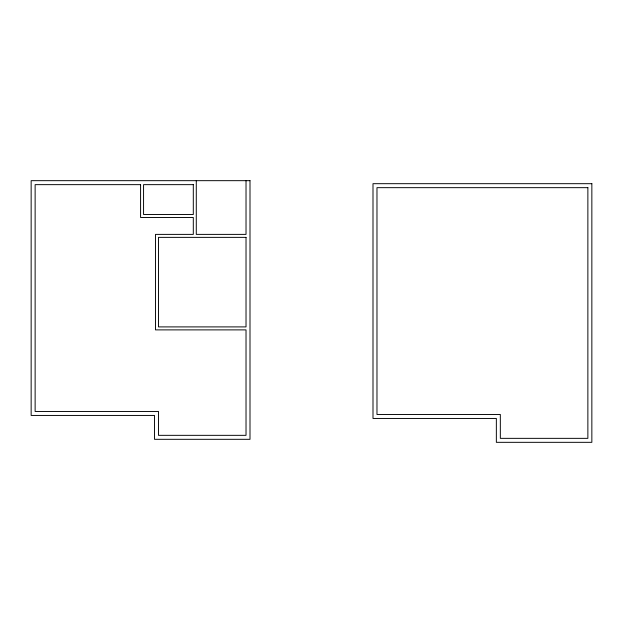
<?xml version="1.0" encoding="UTF-8"?>
<svg xmlns="http://www.w3.org/2000/svg" width="623" height="623" viewBox="0 0 623 623"><rect width="100%" height="100%" fill="white"/><g stroke="black" fill="none" stroke-linecap="round" stroke-linejoin="round"><path stroke-width="0.93" d="M246.023 180.67L246.023 234.388L196.284 234.388L196.284 180.67M250.002 180.67L31.15 180.67L31.15 415.44L154.504 415.44L154.504 439.316L250.002 439.316L250.002 180.67M591.85 183.684L372.998 183.684L372.998 418.454L496.352 418.454L496.352 442.33L591.85 442.33L591.85 183.684M140.58 184.649L35.129 184.649L35.129 411.46L158.483 411.46L158.483 435.337L246.023 435.337L246.023 329.886L155.501 329.886L155.501 234.388L193.301 234.388L193.301 217.474L140.58 217.474L140.58 184.649M193.301 184.649L143.563 184.649L143.563 214.491L193.301 214.491L193.301 184.649M587.871 187.663L376.977 187.663L376.977 414.474L500.331 414.474L500.331 438.351L587.871 438.351L587.871 187.663M246.023 237.371L158.483 237.371L158.483 326.904L246.023 326.904L246.023 237.371"/></g></svg>
